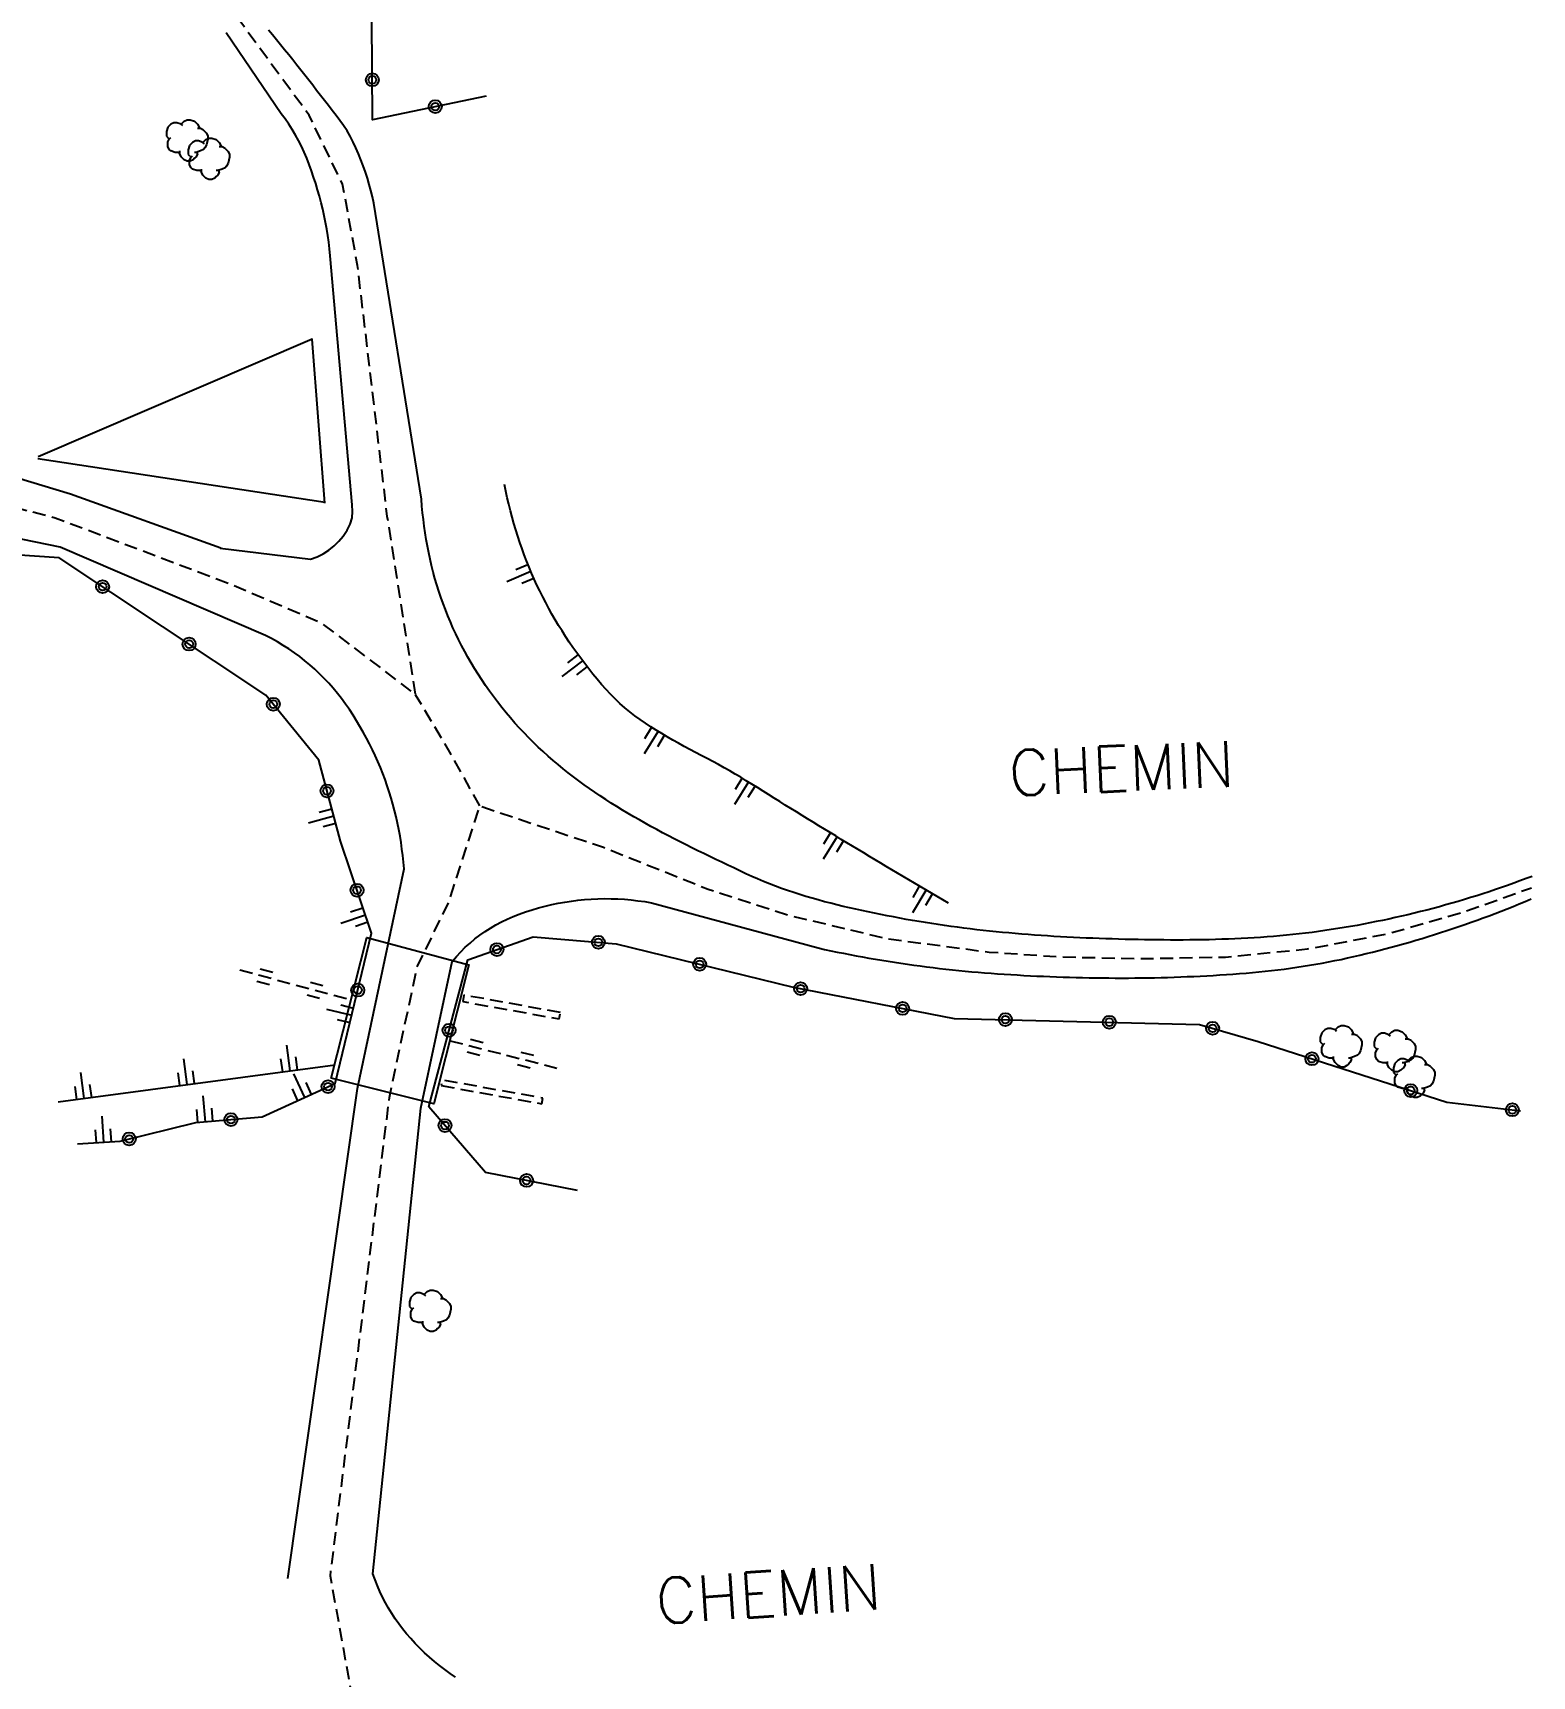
# Model space of a CAD drawing. Header units: millimetres. Extents: x 150037 to 150985, y 153000 to 154000.
# Drawn here: x 150688.9 to 150746.6, y 153531.8 to 153595.1 of the extents above; entities that cross this region are included whole.
import ezdxf
from ezdxf.enums import TextEntityAlignment as Align

# ---------------------------------------------------------------- set-up
doc = ezdxf.new("R2010")
doc.units = ezdxf.units.MM
doc.linetypes.add('DASHED', pattern=[0.75, 0.5, -0.25])
doc.layers.get('0').update_dxf_attribs({"linetype": 'CONTINUOUS'})
for name, color, linetype in [('W0001', 6, 'DASHED'), ('W0008', 7, 'CONTINUOUS'), ('W0112', 1, 'DASHED'), ('W0120', 7, 'CONTINUOUS'), ('W0211', 2, 'CONTINUOUS'), ('W0220', 5, 'DASHED'), ('W0300', 7, 'CONTINUOUS'), ('W0302', 3, 'CONTINUOUS'), ('W0322', 7, 'CONTINUOUS'), ('W0989', 7, 'CONTINUOUS')]:
    doc.layers.add(name, color=color, linetype=linetype)
doc.styles.get("Standard").update_dxf_attribs({"font": 'romans.shx', "width": 0.85})

# ---------------------------------------------------------------- blocks, each defined once
blk = doc.blocks.new('T300')
for p, q in [((-0.571, 0.686), (-0.686, 0.629)), ((-0.457, 0.686), (-0.571, 0.686)), ((-0.286, 0.629), (-0.457, 0.686)), ((-0.286, 0.629), (-0.171, 0.743)), ((-0.171, 0.743), (-0.057, 0.8)), ((-0.057, 0.8), (0.057, 0.8)), ((0.057, 0.8), (0.229, 0.743)), ((0.229, 0.743), (0.343, 0.629)), ((-0.8, 0.514), (-0.857, 0.343)), ((-0.857, 0.343), (-0.857, 0.171)), ((-0.857, 0.171), (-0.743, 0.057)), ((-0.686, 0.629), (-0.8, 0.514)), ((-0.8, -0.057), (-0.743, 0.057)), ((-0.743, 0.057), (-0.686, 0.114)), ((-0.229, 0.571), (-0.286, 0.629)), ((0.343, 0.629), (0.4, 0.514)), ((0.457, 0.457), (0.343, 0.457)), ((0.4, 0.514), (0.4, 0.457)), ((0.571, 0.4), (0.457, 0.457)), ((0.571, 0.4), (0.686, 0.286)), ((0.686, 0.286), (0.743, 0.171)), ((0.743, 0.057), (0.686, -0.171)), ((0.743, 0.171), (0.743, 0.057)), ((-0.8, -0.171), (-0.8, -0.057)), ((-0.8, -0.229), (-0.8, -0.171)), ((-0.743, -0.343), (-0.8, -0.229)), ((-0.686, -0.4), (-0.743, -0.343)), ((-0.514, -0.457), (-0.686, -0.4)), ((-0.4, -0.457), (-0.514, -0.457)), ((-0.4, -0.457), (-0.343, -0.457)), ((-0.343, -0.457), (-0.343, -0.4)), ((-0.343, -0.514), (-0.343, -0.457)), ((-0.286, -0.629), (-0.343, -0.514)), ((-0.171, -0.743), (-0.286, -0.629)), ((0.286, -0.457), (0.229, -0.457)), ((0.286, -0.629), (0.229, -0.686)), ((0.457, -0.4), (0.286, -0.457)), ((0.343, -0.514), (0.286, -0.629)), ((0.343, -0.514), (0.343, -0.457)), ((0.571, -0.343), (0.457, -0.4)), ((0.629, -0.286), (0.571, -0.343)), ((0.686, -0.171), (0.629, -0.286)), ((-0.057, -0.8), (-0.171, -0.743)), ((0.057, -0.8), (-0.057, -0.8)), ((0.171, -0.743), (0.057, -0.8)), ((0.229, -0.686), (0.171, -0.743))]:
    blk.add_line(p, q)
blk = doc.blocks.new('t322o')
at = {"color": 0, "linetype": 'Continuous'}
for radius in [0.25, 0.15]:
    blk.add_circle((0, 0), radius, dxfattribs=at)
blk = doc.blocks.new('t220o')
at = {"color": 0, "linetype": 'Continuous'}
for p, q in [((-0.25, 0.25), (0.25, 0.25)), ((-0.25, -0.25), (0.25, -0.25))]:
    blk.add_line(p, q, dxfattribs=at)
blk = doc.blocks.new('t211o')
at = {"color": 0, "linetype": 'Continuous'}
for p, q in [((0, 1), (0, 0)), ((-0.289, 0.5), (-0.289, 0)), ((0.289, 0.5), (0.289, 0))]:
    blk.add_line(p, q, dxfattribs=at)

msp = doc.modelspace()

# ---------------------------------------------------------------- linework, layer by layer
at = {"layer": 'W0001', "flags": 128}
for points in [[(150674.942, 153579.251), (150680.681, 153578.78), (150689.766, 153576.456), (150696.543, 153573.892), (150699.992, 153572.421), (150703.645, 153569.639), (150702.555, 153576.504), (150701.41, 153586.162), (150700.833, 153589.297), (150699.541, 153591.958), (150697.979, 153594.074), (150696.471, 153596.136), (150695.084, 153598.57), (150694.36, 153600.706), (150693.7, 153603.304), (150693.32, 153605.785), (150693.194, 153607.557), (150693.192, 153609.291), (150693.277, 153611.071), (150693.552, 153613.054), (150694.08, 153615.686), (150696.776, 153628.302), (150697.456, 153631.02), (150697.523, 153633.745), (150697.378, 153642.414), (150697.611, 153647.984), (150698.265, 153661.43), (150699.054, 153672.372), (150700.125, 153676.137), (150700.501, 153680.144), (150700.385, 153686.764), (150700.276, 153689.705)], [(150706.115, 153565.356), (150705.016, 153567.343), (150703.645, 153569.639)], [(150670.433, 153263.748), (150667.53, 153296.986), (150664.866, 153327.198), (150663.553, 153336.303), (150667.396, 153340.408), (150676.729, 153348.517), (150692.448, 153362.01), (150704.369, 153372.266), (150708.896, 153376.248), (150707.663, 153388.934), (150705.509, 153424.522), (150701.876, 153468.69), (150699.298, 153504.492), (150699.418, 153523.337), (150699.814, 153527.563), (150701.22, 153530.986), (150700.361, 153535.7), (150702.638, 153554.132), (150703.7, 153559.145), (150704.925, 153561.653), (150706.115, 153565.356), (150710.886, 153563.763), (150714.914, 153562.151), (150718.058, 153561.135), (150721.86, 153560.237), (150725.733, 153559.73), (150728.493, 153559.542), (150731.644, 153559.477), (150734.84, 153559.538), (150737.99, 153559.85), (150741.106, 153560.438), (150744.081, 153561.296), (150746.628, 153562.209)]]:
    msp.add_lwpolyline(points, dxfattribs=at)
at = {"layer": 'W0008', "flags": 128}
for points in [[(150696.117, 153575.289), (150699.594, 153574.859), (150699.848, 153574.954), (150700.084, 153575.07), (150700.304, 153575.208), (150700.506, 153575.367), (150700.692, 153575.548), (150700.86, 153575.751), (150701.012, 153575.975), (150701.127, 153576.206), (150701.197, 153576.445), (150701.221, 153576.693), (150701.2, 153576.95), (150700.355, 153586.545), (150700.329, 153586.804), (150700.297, 153587.061), (150700.261, 153587.318), (150700.22, 153587.573), (150700.174, 153587.827), (150700.123, 153588.08), (150700.067, 153588.332), (150700.007, 153588.583), (150699.942, 153588.833), (150699.872, 153589.081), (150699.797, 153589.328), (150699.717, 153589.574), (150699.633, 153589.819), (150699.544, 153590.063), (150699.45, 153590.306), (150699.354, 153590.534), (150699.25, 153590.758), (150699.139, 153590.977), (150699.021, 153591.192), (150698.894, 153591.403), (150698.76, 153591.609), (150698.619, 153591.811), (150698.469, 153592.008), (150696.349, 153595.123)], [(150746.648, 153562.645), (150746.413, 153562.556), (150746.177, 153562.468), (150745.941, 153562.382), (150745.705, 153562.298), (150745.468, 153562.215), (150745.231, 153562.134), (150744.993, 153562.055), (150744.755, 153561.977), (150744.516, 153561.901), (150744.277, 153561.826), (150744.038, 153561.753), (150743.798, 153561.682), (150743.558, 153561.612), (150743.317, 153561.544), (150743.076, 153561.477), (150742.835, 153561.412), (150742.593, 153561.349), (150742.35, 153561.287), (150742.107, 153561.227), (150741.864, 153561.168), (150741.62, 153561.111), (150741.376, 153561.056), (150741.132, 153561.002), (150740.887, 153560.95), (150740.641, 153560.9), (150740.396, 153560.851), (150740.149, 153560.804), (150739.903, 153560.758), (150739.656, 153560.714), (150739.408, 153560.672), (150739.16, 153560.631), (150738.912, 153560.592), (150738.665, 153560.555), (150738.418, 153560.52), (150738.171, 153560.487), (150737.924, 153560.456), (150737.676, 153560.428), (150737.429, 153560.401), (150737.181, 153560.376), (150736.934, 153560.353), (150736.686, 153560.331), (150736.438, 153560.312), (150736.191, 153560.294), (150735.943, 153560.278), (150735.695, 153560.263), (150735.447, 153560.25), (150735.199, 153560.239), (150734.95, 153560.228), (150734.702, 153560.22), (150734.454, 153560.212), (150734.206, 153560.206), (150733.957, 153560.201), (150733.709, 153560.197), (150733.46, 153560.195), (150733.212, 153560.193), (150732.963, 153560.192), (150732.714, 153560.193), (150732.466, 153560.194), (150732.217, 153560.196), (150731.968, 153560.2), (150731.719, 153560.203), (150731.47, 153560.208), (150731.221, 153560.213), (150730.973, 153560.219), (150730.723, 153560.225), (150730.474, 153560.233), (150730.224, 153560.241), (150729.975, 153560.249), (150729.726, 153560.259), (150729.477, 153560.269), (150729.228, 153560.28), (150728.979, 153560.292), (150728.73, 153560.305), (150728.481, 153560.319), (150728.232, 153560.333), (150727.984, 153560.349), (150727.735, 153560.365), (150727.487, 153560.383), (150727.238, 153560.402), (150726.99, 153560.421), (150726.742, 153560.442), (150726.494, 153560.464), (150726.246, 153560.487), (150725.999, 153560.511), (150725.751, 153560.537), (150725.503, 153560.564), (150725.256, 153560.591), (150725.009, 153560.621), (150724.761, 153560.651), (150724.514, 153560.683), (150724.268, 153560.716), (150724.021, 153560.751), (150723.774, 153560.787), (150723.528, 153560.824), (150723.281, 153560.863), (150723.035, 153560.903), (150722.789, 153560.945), (150722.543, 153560.989), (150722.297, 153561.034), (150722.052, 153561.08), (150721.808, 153561.128), (150721.565, 153561.176), (150721.322, 153561.225), (150721.079, 153561.275), (150720.837, 153561.327), (150720.595, 153561.379), (150720.354, 153561.434), (150720.113, 153561.49), (150719.872, 153561.548), (150719.633, 153561.608), (150719.393, 153561.67), (150719.155, 153561.735), (150718.917, 153561.802), (150718.68, 153561.871), (150718.444, 153561.944), (150718.209, 153562.019), (150717.974, 153562.098), (150717.741, 153562.179), (150717.509, 153562.265), (150717.277, 153562.354), (150717.047, 153562.446), (150716.818, 153562.543), (150716.59, 153562.643), (150716.363, 153562.748), (150716.132, 153562.857), (150715.901, 153562.967), (150715.67, 153563.076), (150715.439, 153563.186), (150715.208, 153563.297), (150714.978, 153563.408), (150714.748, 153563.52), (150714.519, 153563.632), (150714.29, 153563.745), (150714.062, 153563.859), (150713.835, 153563.974), (150713.608, 153564.09), (150713.382, 153564.207), (150713.157, 153564.326), (150712.933, 153564.446), (150712.709, 153564.567), (150712.487, 153564.69), (150712.266, 153564.815), (150712.047, 153564.941), (150711.828, 153565.069), (150711.611, 153565.199), (150711.395, 153565.331), (150711.181, 153565.466), (150710.968, 153565.602), (150710.757, 153565.741), (150710.547, 153565.882), (150710.339, 153566.026), (150710.133, 153566.172), (150709.929, 153566.321), (150709.726, 153566.473), (150709.526, 153566.628), (150709.328, 153566.786), (150709.131, 153566.947), (150708.937, 153567.111), (150708.745, 153567.278), (150708.556, 153567.449), (150708.369, 153567.623), (150708.184, 153567.8), (150708.002, 153567.982), (150707.822, 153568.167), (150707.645, 153568.356), (150707.47, 153568.549), (150707.299, 153568.746), (150707.13, 153568.947), (150706.964, 153569.152), (150706.802, 153569.36), (150706.644, 153569.57), (150706.49, 153569.782), (150706.341, 153569.995), (150706.196, 153570.21), (150706.055, 153570.426), (150705.919, 153570.644), (150705.787, 153570.864), (150705.659, 153571.086), (150705.535, 153571.309), (150705.416, 153571.534), (150705.302, 153571.761), (150705.191, 153571.989), (150705.085, 153572.219), (150704.983, 153572.45), (150704.886, 153572.683), (150704.793, 153572.918), (150704.704, 153573.155), (150704.619, 153573.393), (150704.539, 153573.633), (150704.463, 153573.875), (150704.392, 153574.118), (150704.325, 153574.363), (150704.262, 153574.609), (150704.203, 153574.858), (150704.149, 153575.107), (150704.099, 153575.359), (150704.054, 153575.612), (150704.012, 153575.867), (150703.975, 153576.124), (150703.943, 153576.382), (150703.914, 153576.642), (150703.891, 153576.904), (150703.871, 153577.167), (150702.039, 153588.562), (150701.985, 153588.807), (150701.926, 153589.051), (150701.861, 153589.292), (150701.79, 153589.531), (150701.713, 153589.768), (150701.63, 153590.003), (150701.54, 153590.235), (150701.445, 153590.466), (150701.344, 153590.694), (150701.236, 153590.92), (150701.123, 153591.144), (150701.003, 153591.356), (150700.872, 153591.559), (150700.732, 153591.757), (150700.585, 153591.949), (150700.436, 153592.139), (150700.285, 153592.329), (150700.136, 153592.52), (150699.985, 153592.717), (150699.834, 153592.913), (150699.682, 153593.109), (150699.529, 153593.305), (150699.376, 153593.5), (150699.222, 153593.694), (150699.068, 153593.888), (150698.913, 153594.082), (150698.758, 153594.276), (150698.602, 153594.468), (150698.446, 153594.661), (150698.289, 153594.853), (150698.131, 153595.044), (150697.973, 153595.236)], [(150696.149, 153575.283), (150690.358, 153577.361), (150680.075, 153580.473), (150675.219, 153580.573)], [(150698.719, 153535.611), (150701.407, 153554.471), (150703.199, 153562.931), (150703.178, 153563.188), (150703.152, 153563.443), (150703.121, 153563.696), (150703.086, 153563.947), (150703.046, 153564.197), (150703.001, 153564.445), (150702.951, 153564.692), (150702.896, 153564.937), (150702.837, 153565.18), (150702.773, 153565.421), (150702.704, 153565.661), (150702.63, 153565.9), (150702.552, 153566.136), (150702.468, 153566.372), (150702.38, 153566.605), (150702.287, 153566.837), (150702.19, 153567.067), (150702.087, 153567.295), (150701.98, 153567.522), (150701.868, 153567.747), (150701.751, 153567.971), (150701.63, 153568.193), (150701.503, 153568.413), (150701.372, 153568.632), (150701.236, 153568.849), (150701.095, 153569.064), (150700.947, 153569.279), (150700.794, 153569.488), (150700.636, 153569.692), (150700.472, 153569.889), (150700.303, 153570.081), (150700.129, 153570.266), (150699.95, 153570.446), (150699.765, 153570.62), (150699.575, 153570.788), (150699.38, 153570.95), (150699.18, 153571.106), (150698.975, 153571.257), (150698.764, 153571.401), (150698.548, 153571.54), (150698.327, 153571.672), (150698.101, 153571.799), (150697.87, 153571.92), (150689.957, 153575.325), (150679.745, 153577.412)], [(150705.184, 153531.812), (150704.975, 153531.953), (150704.77, 153532.1), (150704.569, 153532.253), (150704.373, 153532.412), (150704.181, 153532.578), (150703.994, 153532.748), (150703.811, 153532.925), (150703.632, 153533.108), (150703.458, 153533.297), (150703.298, 153533.481), (150703.145, 153533.67), (150702.999, 153533.862), (150702.86, 153534.059), (150702.728, 153534.26), (150702.603, 153534.465), (150702.486, 153534.674), (150702.375, 153534.887), (150702.271, 153535.105), (150702.175, 153535.326), (150702.085, 153535.552), (150702.003, 153535.782), (150703.852, 153553.715), (150705.051, 153559.368), (150705.215, 153559.558), (150705.385, 153559.739), (150705.56, 153559.912), (150705.742, 153560.076), (150705.929, 153560.233), (150706.122, 153560.381), (150706.321, 153560.521), (150706.525, 153560.652), (150706.735, 153560.776), (150706.952, 153560.891), (150707.174, 153560.998), (150707.401, 153561.096), (150707.635, 153561.187), (150707.884, 153561.274), (150708.134, 153561.355), (150708.384, 153561.428), (150708.635, 153561.495), (150708.886, 153561.555), (150709.138, 153561.608), (150709.391, 153561.654), (150709.644, 153561.693), (150709.898, 153561.725), (150710.152, 153561.751), (150710.407, 153561.77), (150710.663, 153561.781), (150710.919, 153561.786), (150711.175, 153561.784), (150711.433, 153561.775), (150711.691, 153561.76), (150711.949, 153561.737), (150712.208, 153561.708), (150712.468, 153561.672), (150712.728, 153561.628), (150719.147, 153559.888), (150719.391, 153559.834), (150719.636, 153559.782), (150719.88, 153559.731), (150720.125, 153559.682), (150720.37, 153559.634), (150720.615, 153559.587), (150720.861, 153559.542), (150721.106, 153559.498), (150721.352, 153559.455), (150721.598, 153559.413), (150721.845, 153559.373), (150722.091, 153559.335), (150722.338, 153559.297), (150722.584, 153559.261), (150722.831, 153559.226), (150723.079, 153559.193), (150723.326, 153559.161), (150723.574, 153559.13), (150723.821, 153559.101), (150724.069, 153559.073), (150724.317, 153559.046), (150724.566, 153559.02), (150724.814, 153558.996), (150725.063, 153558.974), (150725.312, 153558.952), (150725.561, 153558.932), (150725.811, 153558.914), (150726.062, 153558.896), (150726.314, 153558.879), (150726.566, 153558.863), (150726.818, 153558.848), (150727.069, 153558.833), (150727.321, 153558.82), (150727.573, 153558.807), (150727.824, 153558.796), (150728.076, 153558.785), (150728.328, 153558.775), (150728.58, 153558.767), (150728.831, 153558.759), (150729.083, 153558.752), (150729.335, 153558.746), (150729.587, 153558.74), (150729.838, 153558.736), (150730.09, 153558.733), (150730.342, 153558.731), (150730.594, 153558.73), (150730.845, 153558.729), (150731.097, 153558.73), (150731.349, 153558.732), (150731.6, 153558.735), (150731.852, 153558.738), (150732.104, 153558.743), (150732.356, 153558.749), (150732.607, 153558.756), (150732.859, 153558.764), (150733.111, 153558.773), (150733.362, 153558.783), (150733.614, 153558.794), (150733.866, 153558.806), (150734.118, 153558.819), (150734.369, 153558.833), (150734.621, 153558.849), (150734.873, 153558.865), (150735.124, 153558.882), (150735.376, 153558.901), (150735.628, 153558.921), (150735.874, 153558.942), (150736.121, 153558.965), (150736.367, 153558.99), (150736.612, 153559.017), (150736.857, 153559.046), (150737.102, 153559.077), (150737.347, 153559.11), (150737.591, 153559.145), (150737.835, 153559.183), (150738.079, 153559.222), (150738.322, 153559.263), (150738.565, 153559.307), (150738.807, 153559.352), (150739.05, 153559.4), (150739.292, 153559.449), (150739.533, 153559.501), (150739.775, 153559.555), (150740.015, 153559.61), (150740.256, 153559.668), (150740.497, 153559.728), (150740.738, 153559.789), (150740.979, 153559.852), (150741.218, 153559.916), (150741.458, 153559.981), (150741.697, 153560.048), (150741.935, 153560.116), (150742.173, 153560.186), (150742.411, 153560.257), (150742.648, 153560.329), (150742.885, 153560.403), (150743.121, 153560.478), (150743.357, 153560.555), (150743.592, 153560.633), (150743.827, 153560.712), (150744.061, 153560.793), (150744.295, 153560.875), (150744.528, 153560.959), (150744.761, 153561.044), (150744.994, 153561.13), (150745.226, 153561.218), (150745.457, 153561.307), (150745.688, 153561.398), (150745.919, 153561.49), (150746.149, 153561.583), (150746.379, 153561.678), (150746.608, 153561.774)]]:
    msp.add_lwpolyline(points, dxfattribs=at)
at = {"layer": 'W0112', "flags": 128}
for points in [[(150709.222, 153557.404), (150705.507, 153558.072), (150705.463, 153557.824), (150709.177, 153557.157)], [(150704.633, 153554.585), (150708.511, 153553.887), (150708.55, 153554.104), (150704.672, 153554.802)]]:
    msp.add_lwpolyline(points, close=True, dxfattribs=at)
at = {"layer": 'W0120', "flags": 128}
msp.add_lwpolyline([(150700.399, 153554.878), (150701.767, 153560.292), (150705.698, 153559.243), (150704.342, 153553.888)], close=True, dxfattribs=at)
at = {"layer": 'W0211', "flags": 128}
for points in [[(150724.169, 153561.608), (150723.951, 153561.736), (150723.733, 153561.864), (150723.514, 153561.992), (150723.296, 153562.12), (150723.079, 153562.249), (150722.861, 153562.377), (150722.643, 153562.506), (150722.426, 153562.635), (150722.208, 153562.765), (150721.991, 153562.894), (150721.774, 153563.024), (150721.557, 153563.154), (150721.34, 153563.284), (150721.123, 153563.414), (150720.906, 153563.545), (150720.69, 153563.675), (150720.473, 153563.806), (150720.257, 153563.937), (150720.04, 153564.068), (150719.824, 153564.2), (150719.608, 153564.331), (150719.392, 153564.463), (150719.177, 153564.595), (150718.961, 153564.727), (150718.745, 153564.86), (150718.53, 153564.992), (150718.315, 153565.125), (150718.099, 153565.258), (150717.884, 153565.391), (150717.669, 153565.524), (150717.454, 153565.658), (150717.24, 153565.792), (150717.025, 153565.925), (150716.811, 153566.06), (150716.596, 153566.194), (150716.382, 153566.328), (150716.171, 153566.458), (150715.958, 153566.585), (150715.742, 153566.709), (150715.525, 153566.83), (150715.307, 153566.949), (150715.088, 153567.067), (150714.869, 153567.184), (150714.649, 153567.3), (150714.429, 153567.417), (150714.209, 153567.533), (150713.989, 153567.651), (150713.771, 153567.77), (150713.554, 153567.891), (150713.338, 153568.014), (150713.124, 153568.14), (150712.913, 153568.269), (150712.703, 153568.402), (150712.497, 153568.539), (150712.293, 153568.68), (150712.093, 153568.827), (150711.897, 153568.98), (150711.704, 153569.138), (150711.516, 153569.304), (150711.332, 153569.476), (150711.154, 153569.656), (150710.98, 153569.843), (150710.808, 153570.039), (150710.64, 153570.237), (150710.475, 153570.436), (150710.314, 153570.637), (150710.157, 153570.84), (150710.003, 153571.045), (150709.852, 153571.251), (150709.705, 153571.459), (150709.561, 153571.669), (150709.421, 153571.88), (150709.285, 153572.093), (150709.152, 153572.309), (150709.022, 153572.525), (150708.896, 153572.744), (150708.774, 153572.964), (150708.655, 153573.186), (150708.54, 153573.41), (150708.428, 153573.635), (150708.319, 153573.863), (150708.215, 153574.092), (150708.113, 153574.322), (150708.016, 153574.555), (150707.921, 153574.789), (150707.831, 153575.025), (150707.743, 153575.263), (150707.66, 153575.502), (150707.579, 153575.743), (150707.503, 153575.986), (150707.43, 153576.231), (150707.36, 153576.478), (150707.294, 153576.726), (150707.231, 153576.976), (150707.172, 153577.227), (150707.117, 153577.481), (150707.065, 153577.736)], [(150689.879, 153553.963), (150700.551, 153555.389)]]:
    msp.add_lwpolyline(points, dxfattribs=at)
at = {"layer": 'W0220', "flags": 128}
for points in [[(150696.874, 153559.042), (150701.036, 153557.925)], [(150704.971, 153556.316), (150709.154, 153555.248)]]:
    msp.add_lwpolyline(points, dxfattribs=at)
at = {"layer": 'W0302', "flags": 128}
for points in [[(150700.148, 153577.018), (150699.657, 153583.335), (150689.112, 153578.803)], [(150700.156, 153577.039), (150689.096, 153578.717)]]:
    msp.add_lwpolyline(points, dxfattribs=at)
at = {"layer": 'W0322', "flags": 128}
for points in [[(150706.359, 153592.694), (150701.989, 153591.783), (150701.751, 153626.609)], [(150690.628, 153552.347), (150692.269, 153552.447), (150695.182, 153553.166), (150697.74, 153553.379), (150700.548, 153554.673), (150701.949, 153560.451), (150700.751, 153564.005), (150699.917, 153567.113), (150697.882, 153569.622), (150689.914, 153574.913), (150679.469, 153575.613), (150675.996, 153575.134)], [(150709.882, 153550.553), (150706.331, 153551.243), (150704.155, 153553.771), (150705.651, 153559.431), (150708.179, 153560.318), (150711.364, 153560.048), (150718.186, 153558.375), (150724.392, 153557.176), (150733.83, 153556.943), (150736.091, 153556.286), (150743.358, 153553.953), (150746.194, 153553.619)]]:
    msp.add_lwpolyline(points, dxfattribs=at)

# ---------------------------------------------------------------- block references
at = {"layer": 'W0211'}
for p, rotation in [((150708.084, 153574.391), 112.8112003758949), ((150710.083, 153570.938), 126.9959945100165), ((150712.983, 153568.226), 148.6241139392835), ((150716.472, 153566.272), 147.8875477811257), ((150700.492, 153564.971), 105.035000785277), ((150719.875, 153564.169), 148.7007880463553), ((150723.307, 153562.114), 149.5140590349473), ((150701.709, 153561.162), 108.6203679549352), ((150701.183, 153557.293), 76.3716486000107), ((150694.835, 153554.625), 7.61093601633468), ((150698.799, 153555.155), 7.61093601633468), ((150690.87, 153554.095), 7.61093601633468), ((150699.364, 153554.127), 24.74000837511671), ((150695.536, 153553.196), 4.750310845193475), ((150691.626, 153552.408), 3.496513690356461)]:
    msp.add_blockref('t211o', p, dxfattribs=dict(at, rotation=rotation))
at = {"layer": 'W0220'}
for p, rotation in [((150697.84, 153558.782), 344.9872680030098), ((150699.772, 153558.264), 344.9872680030098), ((150705.94, 153556.069), 345.6739007789774), ((150707.878, 153555.574), 345.6739007789774)]:
    msp.add_blockref('t220o', p, dxfattribs=dict(at, rotation=rotation))
at = {"layer": 'W0300'}
for p in [(150694.903, 153590.982), (150695.738, 153590.277), (150739.346, 153556.102), (150741.416, 153555.918), (150742.16, 153554.926), (150704.262, 153545.915)]:
    msp.add_blockref('T300', p, dxfattribs=at)
at = {"layer": 'W0322'}
for p, rotation in [((150701.978, 153593.319), 90.39124582451078), ((150704.401, 153592.286), 191.7782480120141), ((150691.591, 153573.8), 146.4138588669713), ((150694.923, 153571.587), 146.4138588669713), ((150698.164, 153569.274), 129.0339344380276), ((150700.232, 153565.937), 105.035000785277), ((150701.39, 153562.11), 108.6203679549352), ((150706.776, 153559.826), 19.34817511041254), ((150710.683, 153560.106), 355.1455153549005), ((150714.586, 153559.258), 346.2258443400061), ((150701.419, 153558.265), 76.3716486000107), ((150718.474, 153558.32), 349.0611716287492), ((150722.401, 153557.561), 349.0611716287492), ((150704.934, 153556.716), 75.18918711078041), ((150726.363, 153557.127), 358.5845953571995), ((150730.362, 153557.028), 358.5845953571995), ((150734.34, 153556.794), 343.8093898592005), ((150738.164, 153555.621), 342.2033433027914), ((150700.272, 153554.546), 24.74000837511671), ((150741.972, 153554.398), 342.2033433027914), ((150745.885, 153553.655), 353.2674541616242), ((150696.532, 153553.278), 4.750310845193475), ((150704.777, 153553.048), 130.7257939958383), ((150692.614, 153552.532), 13.87387780900109), ((150707.919, 153550.934), 169.007472772621)]:
    msp.add_blockref('t322o', p, dxfattribs=dict(at, rotation=rotation))

# ---------------------------------------------------------------- texts
at = {"layer": 'W0989'}
for rotation, p in [(2.43445, (150730.831, 153566.8)), (3.81064, (150717.233, 153535.015))]:
    msp.add_text('CHEMIN', height=1.75, rotation=rotation, dxfattribs=at).set_placement(p, align=Align.MIDDLE)

doc.saveas('drawing.dxf')
